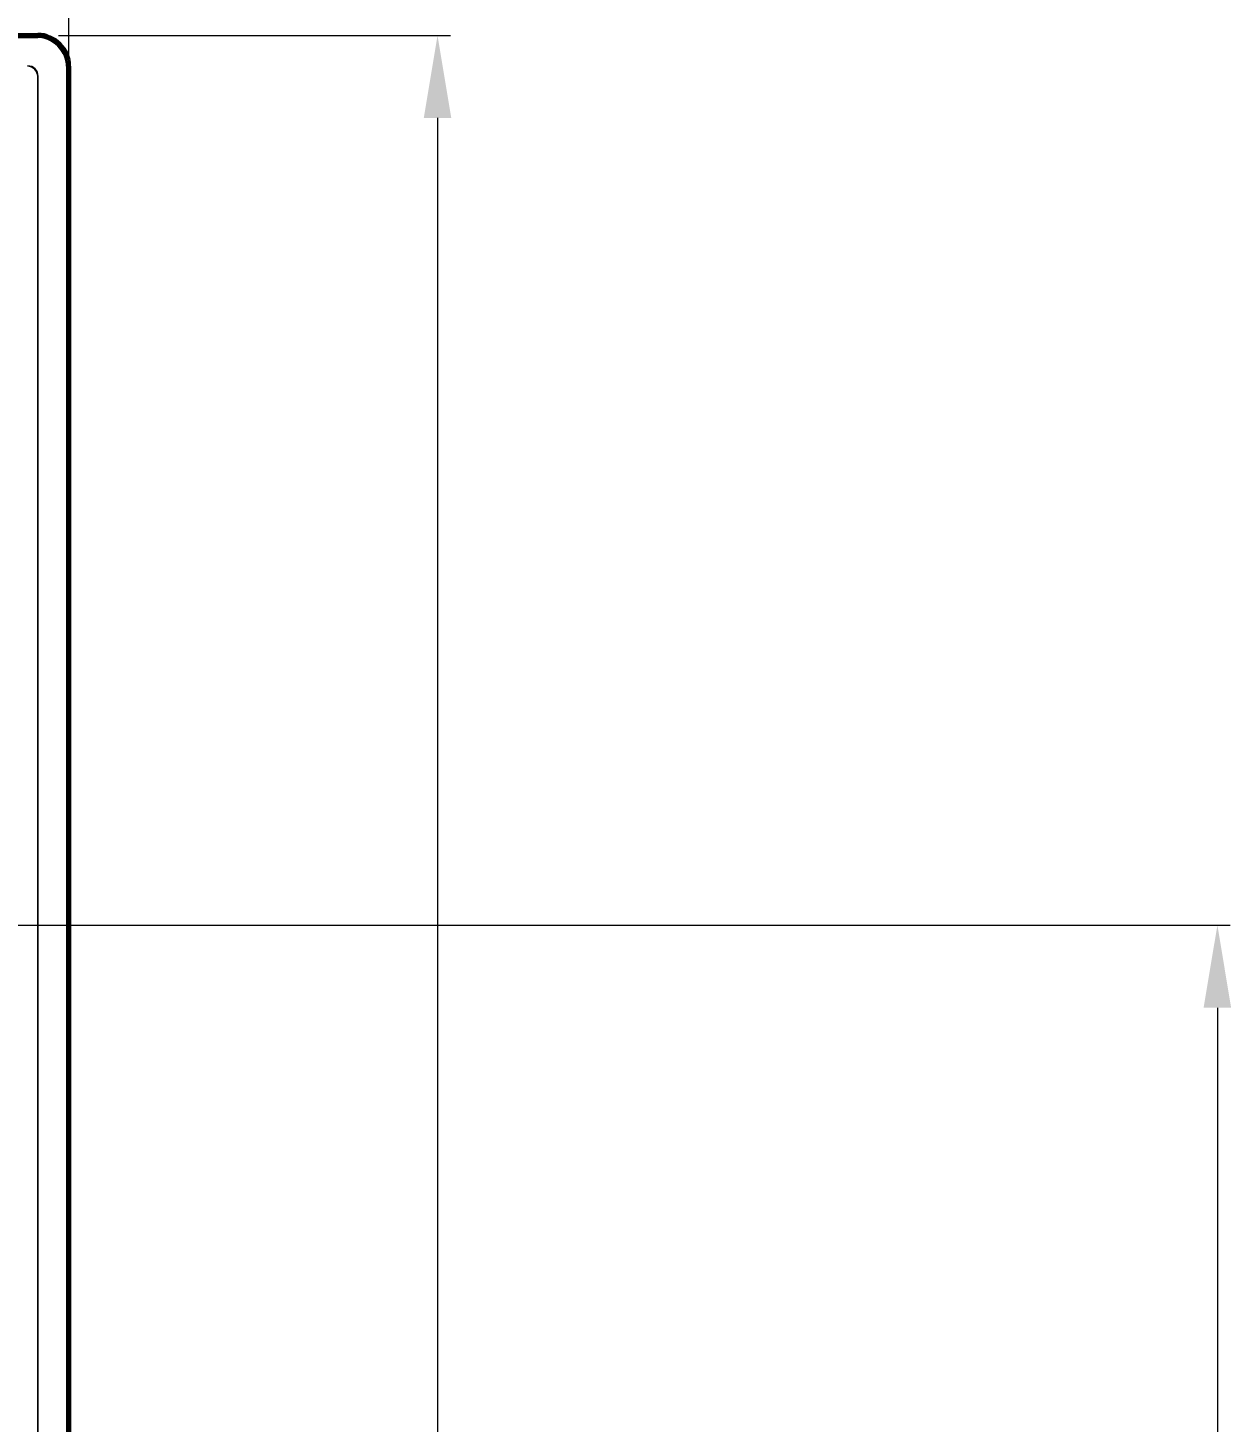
# Model space of a CAD drawing. Extents: x 1063 to 2323, y 0 to 891.
# Drawn here: x 1615.1 to 1731.7, y 458 to 593.2 of the extents above; entities that cross this region are included whole.
import ezdxf

# ---------------------------------------------------------------- set-up
doc = ezdxf.new("R2010")
doc.units = 0
doc.header["$LTSCALE"] = 23.1
doc.layers.get('0').update_dxf_attribs({"linetype": 'CONTINUOUS'})
doc.layers.get('Defpoints').update_dxf_attribs({"linetype": 'CONTINUOUS'})
doc.layers.add('AM_5', color=3, linetype='CONTINUOUS', lineweight=25)
doc.styles.add('굴림', font='')
doc.styles.get('굴림').set_extended_font_data('Gulim')
doc.dimstyles.new('10', dxfattribs={"dimtxt": 10, "dimasz": 8, "dimexe": 1.25, "dimexo": 2, "dimtad": 1, "dimtoh": 1, "dimtxsty": '굴림', "dimcen": 2.5, "dimclrd": 140, "dimclre": 140, "dimclrt": 130, "dimadec": 0, "dimazin": 0, "dimtfac": 1, "dimtmove": 0, "dimatfit": 3, "dimfxl": 1, "dimlwd": 9, "dimlwe": 9, "dimarcsym": 0})

# ---------------------------------------------------------------- blocks, each defined once
blk = doc.blocks.new('*D12')
at = {"layer": 'AM_5', "color": 140, "lineweight": 9, "transparency": 16777216}
for p, q in [((1389.07, 589.94), (1389.07, 606.28)), ((1619.07, 589.94), (1619.07, 606.28)), ((1397.07, 605.03), (1611.07, 605.03))]:
    blk.add_line(p, q, dxfattribs=at)
at = {"layer": 'AM_5', "color": 140, "transparency": 16777216}
for points in [[(1397.07, 606.36), (1397.07, 603.7), (1389.07, 605.03)], [(1611.07, 606.36), (1611.07, 603.7), (1619.07, 605.03)]]:
    blk.add_solid(points, dxfattribs=at)
at = {"layer": 'Defpoints', "color": 0, "transparency": 16777216}
for p in [(1619.07, 605.03), (1389.07, 587.94), (1619.07, 587.94)]:
    blk.add_point(p, dxfattribs=at)
at = {"layer": 'AM_5', "color": 130, "transparency": 16777216, "insert": (1504.07, 610.78), "char_height": 10, "attachment_point": 5, "style": '굴림'}
blk.add_mtext('230', dxfattribs=at)
blk = doc.blocks.new('*D13')
at = {"layer": 'AM_5', "color": 140, "lineweight": 9, "transparency": 16777216}
for p, q in [((1618.07, 592.44), (1656.07, 592.44)), ((1654.82, 584.44), (1654.82, 200.44)), ((1618.07, 192.44), (1656.07, 192.44))]:
    blk.add_line(p, q, dxfattribs=at)
at = {"layer": 'AM_5', "color": 140, "transparency": 16777216}
for points in [[(1653.49, 584.44), (1656.15, 584.44), (1654.82, 592.44)], [(1653.49, 200.44), (1656.15, 200.44), (1654.82, 192.44)]]:
    blk.add_solid(points, dxfattribs=at)
at = {"layer": 'Defpoints', "color": 0, "transparency": 16777216}
for p in [(1616.07, 592.44), (1616.07, 192.44), (1654.82, 192.44)]:
    blk.add_point(p, dxfattribs=at)
at = {"layer": 'AM_5', "color": 130, "transparency": 16777216, "insert": (1649.06, 390.94), "char_height": 10, "attachment_point": 5, "rotation": 90, "style": '굴림'}
blk.add_mtext('400', dxfattribs=at)
blk = doc.blocks.new('*D21')
at = {"layer": 'AM_5', "color": 140, "lineweight": 9, "transparency": 16777216}
for p, q in [((1587.57, 506.19), (1731.66, 506.19)), ((1730.41, 498.19), (1730.41, 200.44)), ((1656.82, 192.44), (1731.66, 192.44))]:
    blk.add_line(p, q, dxfattribs=at)
at = {"layer": 'AM_5', "color": 140, "transparency": 16777216}
for points in [[(1729.07, 498.19), (1731.74, 498.19), (1730.41, 506.19)], [(1729.07, 200.44), (1731.74, 200.44), (1730.41, 192.44)]]:
    blk.add_solid(points, dxfattribs=at)
at = {"layer": 'Defpoints', "color": 0, "transparency": 16777216}
for p in [(1585.57, 506.19), (1654.82, 192.44), (1730.41, 192.44)]:
    blk.add_point(p, dxfattribs=at)
at = {"layer": 'AM_5', "color": 130, "transparency": 16777216, "insert": (1724.03, 349.32), "char_height": 10, "attachment_point": 5, "rotation": 90, "style": '굴림'}
blk.add_mtext('313,75', dxfattribs=at)

msp = doc.modelspace()

# ---------------------------------------------------------------- linework, layer by layer
at = {"color": 7, "linetype": 'Continuous', "lineweight": 70}
for p, q in [((1392.068, 592.44), (1616.069, 592.44)), ((1619.068, 589.441), (1619.068, 195.44))]:
    msp.add_line(p, q, dxfattribs=at)
at = {"color": 7, "linetype": 'Continuous', "lineweight": 15}
for p, q in [((1392.242, 592.266), (1615.894, 592.266)), ((1616.069, 592.44), (1615.894, 592.266)), ((1619.068, 589.441), (1618.894, 589.266)), ((1618.894, 589.266), (1618.894, 195.614)), ((1616.068, 588.442), (1616.115, 588.489)), ((1616.068, 196.439), (1616.068, 588.442)), ((1616.115, 196.392), (1616.115, 588.489))]:
    msp.add_line(p, q, dxfattribs=at)
at = {"color": 7, "linetype": 'Continuous', "lineweight": 15, "flags": 128}
msp.add_lwpolyline([(1619.04, 581.94), (1619.04, 582.374), (1619.038, 582.795), (1619.034, 583.19), (1619.03, 583.547), (1619.025, 583.855), (1619.018, 584.105), (1619.012, 584.289), (1619.004, 584.402), (1618.997, 584.44), (1618.989, 584.402), (1618.982, 584.289), (1618.975, 584.105), (1618.969, 583.855), (1618.963, 583.547), (1618.959, 583.19), (1618.956, 582.795), (1618.954, 582.374), (1618.953, 581.94), (1618.954, 581.506), (1618.956, 581.085), (1618.959, 580.69), (1618.963, 580.333), (1618.969, 580.025), (1618.975, 579.775), (1618.982, 579.591), (1618.989, 579.478), (1618.997, 579.44), (1619.004, 579.478), (1619.012, 579.591), (1619.018, 579.775), (1619.025, 580.025), (1619.03, 580.333), (1619.034, 580.69), (1619.038, 581.085), (1619.04, 581.506), (1619.04, 581.94)], dxfattribs=at)
at = {"color": 7, "linetype": 'Continuous', "lineweight": 15}
for centre, radius, start, end in [((1615.894, 589.266), 2.999, 359.99701, 90.00299), ((1615.07, 588.442), 0.998, 359.97317, 90.02683), ((1615.117, 588.489), 0.998, 359.97317, 90.02683)]:
    msp.add_arc(centre, radius, start, end, dxfattribs=at)
at = {"color": 7, "linetype": 'Continuous', "lineweight": 70}
msp.add_arc((1616.069, 589.441), 2.999, 359.99701, 90.00299, dxfattribs=at)

# ---------------------------------------------------------------- dimensions: what is measured, and where the dimension line sits
at = {"layer": 'AM_5'}
dim = msp.add_linear_dim(base=(1619.068, 605.029), p1=(1389.068, 587.94), p2=(1619.068, 587.94), dimstyle='10', dxfattribs=at)
dim.commit()
dim.dimension.update_dxf_attribs({"geometry": '*D12', "text_midpoint": (1504.068, 605.029), "dimtype": 160})
dim = msp.add_linear_dim(base=(1654.821, 192.44), p1=(1616.069, 592.44), p2=(1616.069, 192.44), angle=90, dimstyle='10', dxfattribs=at)
dim.commit()
dim.dimension.update_dxf_attribs({"geometry": '*D13', "text_midpoint": (1654.821, 390.94), "dimtype": 160})
dim = msp.add_linear_dim(base=(1730.405, 192.44), p1=(1585.568, 506.19), p2=(1654.821, 192.44), angle=90, dimstyle='10', dxfattribs=at)
dim.commit()
dim.dimension.update_dxf_attribs({"geometry": '*D21', "text_midpoint": (1724.028, 349.315)})

doc.saveas('drawing.dxf')
